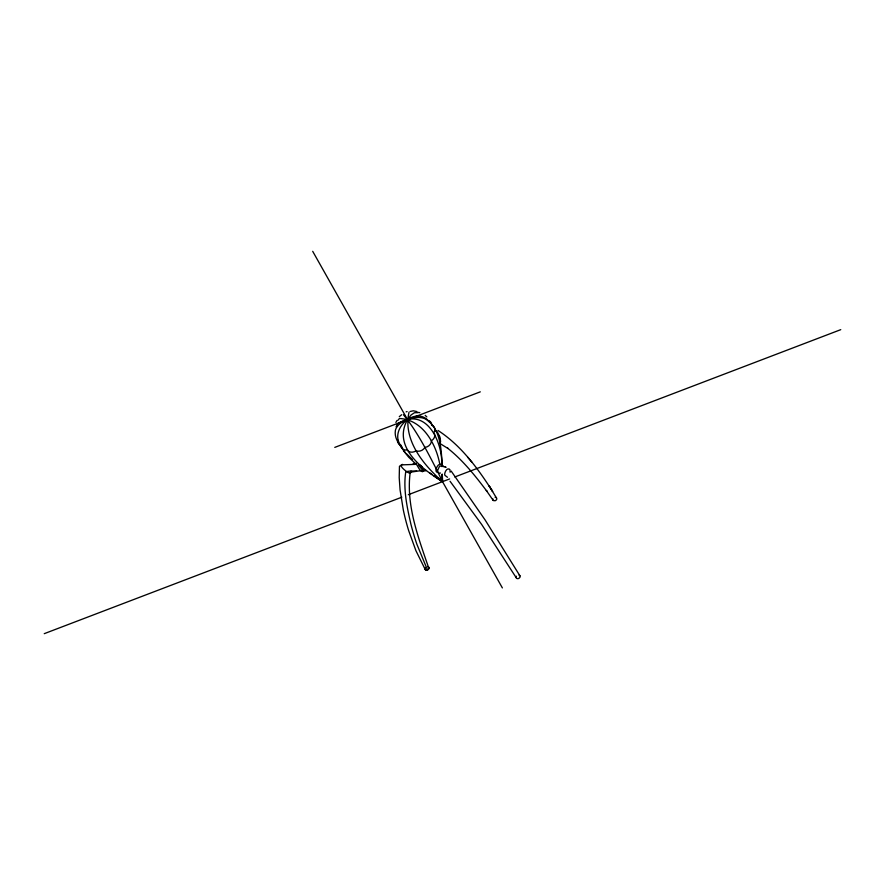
<?xml version="1.0" encoding="UTF-8"?>
<svg xmlns="http://www.w3.org/2000/svg" width="885" height="885" viewBox="0 0 885 885"><rect width="100%" height="100%" fill="white"/><g stroke="black" fill="none" stroke-linecap="round" stroke-linejoin="round"><path stroke-width="1.33" d="M426.282 470.521L424.667 471.008A14.89 4.624 60.5 0 1 423.649 470.521L422.908 470.023A12.766 3.96 60.5 0 1 421.216 468.519L418.351 464.857M437.522 470.643L439.458 466.439L442.611 465.455A10.454 3.894 -49 0 1 443.33 466.207A10.155 3.783 -48.7 0 1 443.496 466.782M416.359 463.309L416.37 463.983M403.416 414.744C416.381 430.276 427.278 451.416 437.035 470.455M409.025 412.2C402.697 439.712 423.074 464.503 442.5 481.661L442.389 476.064M516.353 576.223L516.221 576.566A2.555 2.091 -29.2 0 0 516.265 577.772L516.508 578.182A1.648 1.35 -29.2 0 0 516.906 578.491L517.448 578.635A2.345 1.914 -29.2 0 0 518.831 578.381L519.849 577.44A2.323 1.903 -29.2 0 0 520.004 576.013L519.76 575.571A1.648 1.35 -29.2 0 0 519.362 575.261L519.041 575.15M410.12 473.077C406.038 505.777 418.528 538.036 428.849 568.38A2.555 2.08 -30.1 0 1 428.108 569.52L426.493 570.117A2.323 1.892 -30.1 0 1 425.22 569.497L415.917 550.68L408.638 530.546A720.257 410.374 -16.7 0 1 403.294 509.86L400.075 489.892L399.212 477.601L399.467 466.207L401.757 465.023A14.492 8.253 -16.7 0 1 403.582 464.802L416.337 464.337M395.86 422.444L397.066 420.408M396.082 426.835L397.852 423.594C426.305 405.894 442.821 442.091 441.792 465.521M410.186 472.988L411.459 472.136M398.095 420.176L399.401 418.483C422.72 419.578 436.261 444.082 439.9 464.835M399.29 416.669L401.635 414.733M422.908 470.023L422.001 470.444A3.739 2.113 -13.5 0 1 420.917 470.765L418.705 470.997A29.813 16.826 -13.5 0 1 417.532 471.03L413.35 471.019A43.122 24.326 -13.5 0 0 411.06 471.052M440.453 473.021L438.805 473.254A11.549 4.193 -50.9 0 1 437.975 472.767L437.821 472.568A10.155 3.684 -51.6 0 1 437.533 471.738A10.454 3.805 -51.4 0 1 437.544 470.632M410.142 411.492L413.361 410.795L416.99 411.591M334.773 447.39L480.301 391.845M44.25 633.671L401.834 497.193M408.295 494.726L449.602 478.951M454.768 476.982L840.75 329.662M406.16 411.835L407.078 411.58M439.469 443.451L440.575 441.836L440.232 438.307M438.551 472.192L436.969 472.159A14.89 4.768 -49.6 0 1 436.405 471.716L436.261 471.506A12.755 4.082 -49.7 0 1 436.028 469.902C436.327 467.368 438.418 463.209 441.482 464.337A12.755 4.104 -49.2 0 1 442.069 465.576L442.091 465.908A14.89 4.79 -49.2 0 1 442.046 466.649M412.1 471.937L416.636 471.285M424.977 470.245L422.51 470.643M413.206 463.53L414.833 463.419M417.764 412.664L414.512 412.72L411.105 414.943L407.542 419.623A16.826 9.591 -16.7 0 0 395.374 430.497C394.201 437.677 398.704 444.027 402.974 449.315M495.102 497.281L495.987 497.514A2.345 1.903 -29 0 1 496.717 498.443L496.762 498.952A1.648 1.339 -29 0 1 496.607 499.472L496.286 499.925A2.555 2.069 -29 0 1 495.124 500.733L493.41 500.578A2.555 2.069 -29 0 1 492.79 499.605L492.768 499.107A1.648 1.339 -29 0 1 492.845 498.764M417.997 412.421L419.822 412.642M435 430.154L437.444 432.19L439.635 436.416M402.553 464.393C396.956 464.89 408.837 473.973 410.076 473.165M447.489 477.269L445.033 475.433A17.988 7.036 -20.7 0 1 444.679 474.415C444.48 472.28 447.323 466.981 449.558 469.47M444.325 466.627L446.162 467.291M445.409 466.992L444.657 466.672M440.73 443.993L447.987 448.474L447.533 448.12C462.944 460.266 475.256 475.798 486.993 491.396L486.296 490.445L493.034 500.169M437.986 430.442C461.173 445.509 477.944 468.541 492.646 491.507L489.117 485.876L496.463 497.934M434.048 475.853L442.5 481.661L442.201 474.061M429.667 472.8L431.858 474.327M434.303 475.831L442.5 481.661L442.069 476.882M419.877 465.444L421.868 466.992M420.043 465.233L422.211 466.948M438.517 478.232L442.5 481.661L441.56 474.758M416.216 464.227L408.826 457.357L403.261 450.487M412.41 459.47L406.171 453.463M425.187 415.342L426.835 416.912M404.047 451.073L405.463 452.666M429.247 421.769C415.496 404.102 386.446 431.305 402.343 447.379M440.697 479.548L442.5 481.661L441.925 479.073M472.048 462.379L467.767 457.291M450.034 481.241L481.739 524.562L516.232 577.728M421.293 466.904L420.961 466.472A11.549 3.031 61.4 0 0 419.921 465.178M451.151 471.041L485.135 519.993L519.915 575.803M421.924 467.8L423.45 470.798L422.543 471.727A11.549 3.241 63 0 1 421.526 471.262L420.574 470.466A10.454 2.909 63 0 1 419.191 468.884L416.448 464.282M441.515 480.024L442.5 481.661C422.045 469.094 392.155 446.615 407.542 419.623A16.826 9.591 -16.7 0 1 425.486 419.003C441.195 428.738 441.15 449.989 442.29 466.428M424.944 569.011L424.955 568.369A2.345 1.903 -30.1 0 1 425.242 567.661A2.102 1.715 -30.1 0 0 425.906 570.017A2.102 1.715 -30.1 0 0 428.661 568.944A2.102 1.715 -30.1 0 0 427.964 566.599M312.704 251.329L408.217 420.817M440.73 478.519L502.37 587.917M438.606 473.641L442.5 481.661L441.482 479.039M427.466 569.951L416.868 544.22A806.512 455.056 -13.5 0 1 410.894 524.13C407.056 507.315 403.217 489.626 405.662 472.336A1.571 0.885 -13.5 0 1 406.215 471.86A2.257 1.272 -13.5 0 1 406.912 471.561A4.834 2.732 -13.5 0 1 408.096 471.307L409.545 471.141A21.904 12.357 -13.5 0 1 410.939 471.052M428.882 567.55L428.406 566.92A2.555 2.08 -30.1 0 0 427.942 566.677M450.034 471.307L450.133 472.236M428.683 420.618A6.339 5.166 -29.4 0 1 431.615 425.165A6.339 5.166 -29.4 0 1 433.849 432.632A6.339 5.166 -29.4 0 1 431.382 440.763A6.339 5.166 -29.4 0 1 424.877 447.401A6.339 5.166 -29.4 0 1 416.072 450.764A6.339 5.166 -29.4 0 1 407.332 449.945A6.339 5.166 -29.4 0 1 400.993 445.166A6.339 5.166 -29.4 0 1 397.774 440.055M449.602 469.315A17.988 3.949 -75.9 0 1 449.967 470.245M439.458 436.316A17.988 6.848 49.6 0 1 440.066 438.208"/></g></svg>
